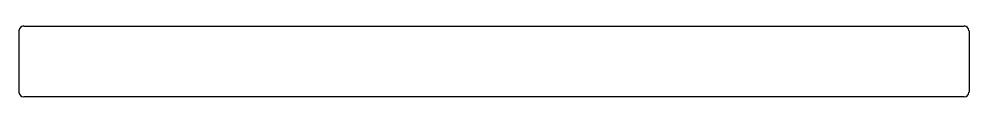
# Model space of a CAD drawing. Header units: inches. Extents: x -66 to 61, y 1 to 10.
import ezdxf

# ---------------------------------------------------------------- set-up
doc = ezdxf.new("R2010")
doc.units = ezdxf.units.IN
doc.header["$MEASUREMENT"] = 0

msp = doc.modelspace()

# ---------------------------------------------------------------- linework, layer by layer
at = {"color": 7}
for p, q in [((-65.71, 10.16), (60.02, 10.16)), ((-66.34, 1.27), (-66.34, 9.53)), ((60.66, 9.53), (60.66, 1.27)), ((60.02, 0.64), (-65.71, 0.64))]:
    msp.add_line(p, q, dxfattribs=at)
for centre, start, end in [((-65.71, 9.53), 90, 180), ((60.02, 9.53), 0, 90), ((-65.71, 1.27), 180, 270), ((60.02, 1.27), 270, 360)]:
    msp.add_arc(centre, 0.635, start, end, dxfattribs=at)

doc.saveas('drawing.dxf')
